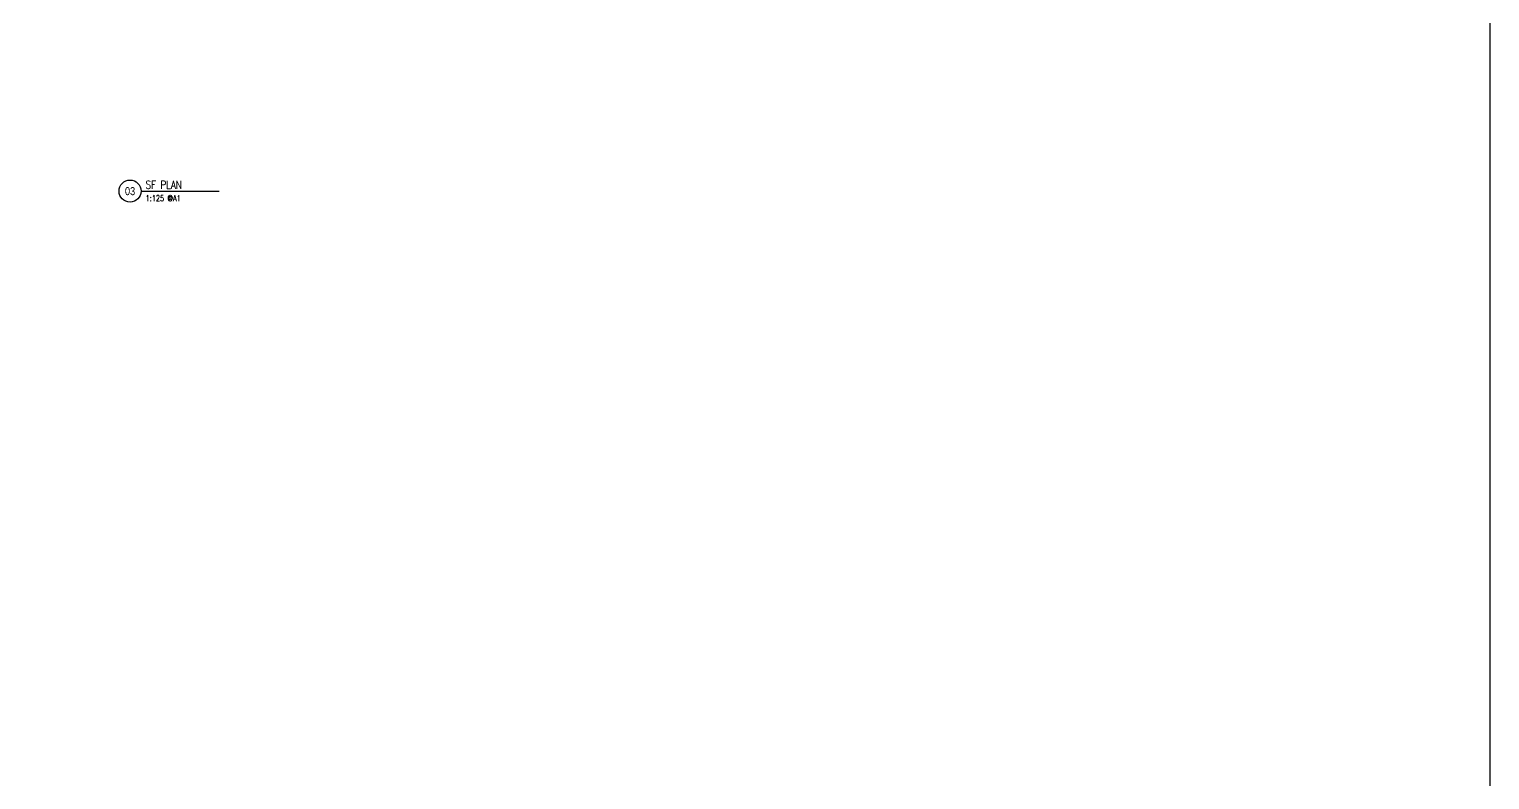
# Model space of a CAD drawing. Header units: metres. Extents: x 42 to 199, y -121 to 268.
# Drawn here: x 81.2 to 154.2, y 73.6 to 111.1 of the extents above; entities that cross this region are included whole.
import ezdxf
from ezdxf.enums import TextEntityAlignment as Align

# ---------------------------------------------------------------- set-up
doc = ezdxf.new("R2010")
doc.units = ezdxf.units.M
doc.header["$LTSCALE"] = 0.3
doc.layers.add('A-AnnO-section lines', color=8, linetype='Continuous', lineweight=18)
doc.layers.add('DA HOUSE ARCH LAYOUT', color=8, linetype='Continuous', lineweight=9)
for name, color, linetype in [('A-Anno-Symb 1', 8, 'Continuous'), ('A-Anno-Text', 8, 'Continuous'), ('A-Anno-Title', 8, 'Continuous'), ('A-Cols', 8, 'Continuous')]:
    doc.layers.add(name, color=color, linetype=linetype)
doc.styles.add('Arial Narrow', font='ARIALN.TTF')
doc.styles.add('RomanS-Narrow', font='romans.shx', dxfattribs={"width": 0.75})
doc.styles.get("Standard").update_dxf_attribs({"font": 'arial.ttf'})

# ---------------------------------------------------------------- blocks, each defined once
blk = doc.blocks.new('titlele')
at = {"layer": 'A-Anno-Symb 1', "color": 8, "lineweight": 25}
blk.add_line((112588, 10069), (113622, 10069), dxfattribs=at)
blk.add_circle((112442, 10069), 146, dxfattribs=at)
at = {"layer": 'A-Anno-Text', "color": 8, "flags": 8}
blk.add_attdef('VIEWNUMBER', text='', height=87.4, dxfattribs=at).set_placement((112442, 10069), align=Align.MIDDLE_CENTER)
at = {"layer": 'A-Anno-Text', "color": 8, "style": 'RomanS-Narrow', "width": 0.8, "flags": 8}
blk.add_attdef('VIEWTITLE', text='', height=72.8, dxfattribs=at).set_placement((112648, 10069), align=Align.BOTTOM_LEFT)
blk.add_attdef('VIEWPORTSCALE', text='', height=58.3, dxfattribs=at).set_placement((112648, 10015), align=Align.TOP_LEFT)
blk = doc.blocks.new('DA HOUSE ARCH LAYOUT')
at = {"layer": 'A-Cols', "color": 8, "ltscale": 0.25}
blk.add_lwpolyline([(-55.3888, 234.5283), (57.0431, 234.5283), (57.0431, -60.3188), (-55.3888, -60.3188)], close=True, dxfattribs=at)
at = {"layer": 'A-Anno-Title', "color": 8}
ref = blk.add_blockref('titlele', (-435.5724, 125.6358), dxfattribs=dict(at, xscale=0.003776807725080426, yscale=0.003776807725080426, zscale=0.003776807725080426))
ref.add_attrib('VIEWPORTSCALE', '1:125 @A1', dxfattribs={"layer": 'A-AnnO-section lines', "color": 6, "height": 0.3, "style": 'RomanS-Narrow', "width": 0.8}).set_placement((-10.1226, 163.4606), align=Align.TOP_LEFT)
ref.add_attrib('VIEWTITLE', 'SF PLAN', dxfattribs={"layer": 'A-AnnO-section lines', "color": 6, "height": 0.4, "style": 'RomanS-Narrow', "width": 0.8}).set_placement((-10.1226, 163.6651), align=Align.BOTTOM_LEFT)
ref.add_attrib('VIEWNUMBER', '03', dxfattribs={"layer": 'A-AnnO-section lines', "color": 6, "height": 0.4, "style": 'Arial Narrow'}).set_placement((-10.9, 163.6651), align=Align.MIDDLE_CENTER)

msp = doc.modelspace()

# ---------------------------------------------------------------- block references
at = {"layer": 'DA HOUSE ARCH LAYOUT'}
msp.add_blockref('DA HOUSE ARCH LAYOUT', (97.1462, -60.628), dxfattribs=at)

doc.saveas('drawing.dxf')
